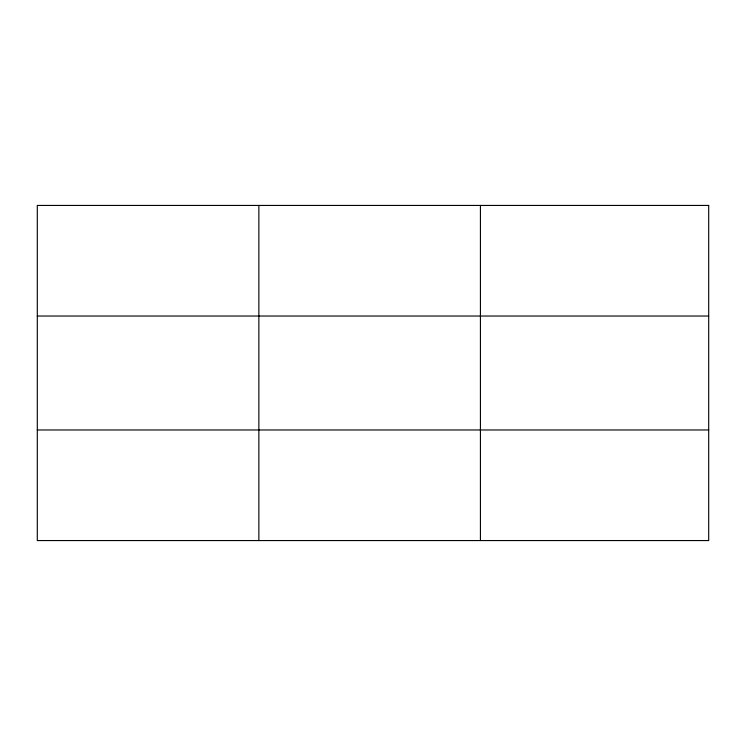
<?xml version="1.0" encoding="UTF-8"?>
<svg xmlns="http://www.w3.org/2000/svg" width="746" height="746" viewBox="0 0 746 746"><rect width="100%" height="100%" fill="white"/><g stroke="black" fill="none" stroke-linecap="round" stroke-linejoin="round"><path stroke-width="1.12" d="M258.862 540.561L258.862 205.439M480.424 540.561L480.424 205.439M37.3 316.034L708.7 316.034M37.3 429.966L708.7 429.966M708.7 205.439L708.7 540.561L37.3 540.561L37.3 205.439L708.7 205.439"/></g></svg>
